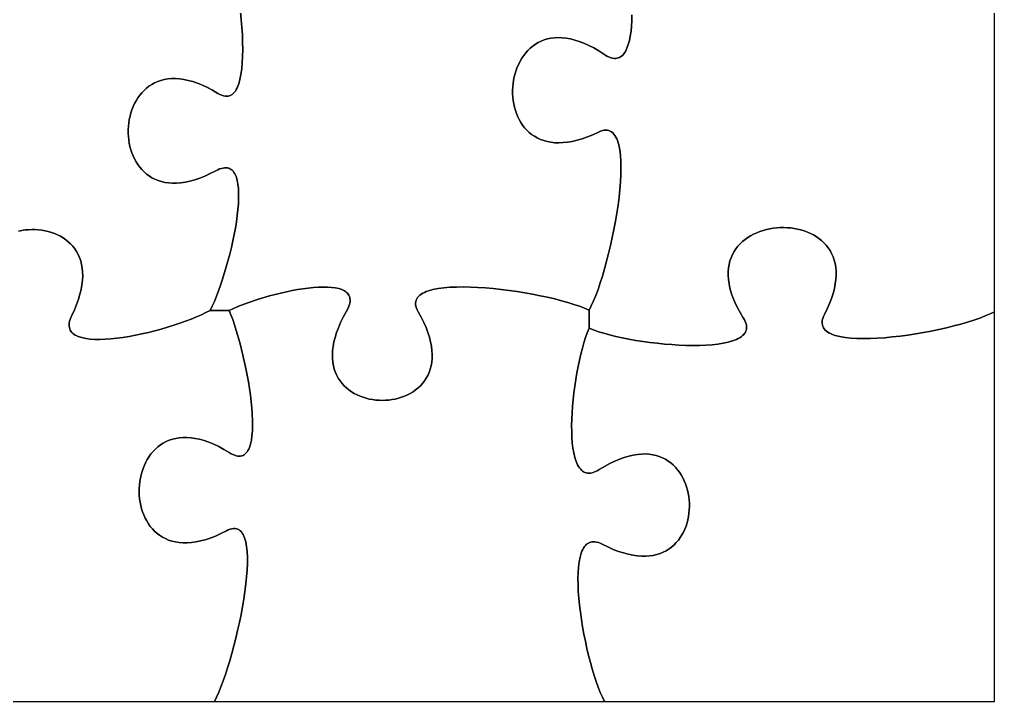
# Model space of a CAD drawing. Header units: millimetres. Extents: x 0 to 5, y 0 to 7.
# Drawn here: x 2.5 to 5, y 0 to 1.75 of the extents above; entities that cross this region are included whole.
import ezdxf

# ---------------------------------------------------------------- set-up
doc = ezdxf.new("R2010")
doc.units = ezdxf.units.MM

msp = doc.modelspace()

# ---------------------------------------------------------------- linework, layer by layer
at = {"flags": 128}
for points in [[(3.960292, 0.957722), (3.971763, 0.95326), (3.984475, 0.948924), (3.998308, 0.944733), (4.013145, 0.940711), (4.028867, 0.936879), (4.045355, 0.933258), (4.062493, 0.929871), (4.08016, 0.92674), (4.09824, 0.923885), (4.116614, 0.921328), (4.135163, 0.919092), (4.15377, 0.917198), (4.172317, 0.915667), (4.190684, 0.914522), (4.208754, 0.913785), (4.226408, 0.913476), (4.243529, 0.913617), (4.259997, 0.914231), (4.275696, 0.915339), (4.290506, 0.916963), (4.304309, 0.919124), (4.316988, 0.921845), (4.328423, 0.925146), (4.338497, 0.92905), (4.342986, 0.931235), (4.347091, 0.933579), (4.350796, 0.936084), (4.354087, 0.938753), (4.356949, 0.941589), (4.359368, 0.944595), (4.361327, 0.947774), (4.362814, 0.951127), (4.363812, 0.954658), (4.364307, 0.95837), (4.364284, 0.962265), (4.363729, 0.966346), (4.362627, 0.970615), (4.360963, 0.975076), (4.358722, 0.979731), (4.355889, 0.984583), (4.347655, 0.998246), (4.340479, 1.011508), (4.334327, 1.024367), (4.329166, 1.036822), (4.324961, 1.048871), (4.32168, 1.060514), (4.319289, 1.071748), (4.317753, 1.082573), (4.317041, 1.092987), (4.317118, 1.102989), (4.317951, 1.112577), (4.319506, 1.12175), (4.321749, 1.130506), (4.324648, 1.138845), (4.328168, 1.146765), (4.332277, 1.154264), (4.33694, 1.161342), (4.342124, 1.167996), (4.347795, 1.174226), (4.35392, 1.18003), (4.360466, 1.185406), (4.367399, 1.190354), (4.374685, 1.194872), (4.382291, 1.198959), (4.390183, 1.202613), (4.398327, 1.205832), (4.406692, 1.208617), (4.415241, 1.210964), (4.423943, 1.212873), (4.432764, 1.214343), (4.44167, 1.215372), (4.450627, 1.215958), (4.459602, 1.216101), (4.468562, 1.215799), (4.477473, 1.215051), (4.486301, 1.213854), (4.495013, 1.212209), (4.503575, 1.210113), (4.511955, 1.207565), (4.520117, 1.204565), (4.52803, 1.201109), (4.535658, 1.197198), (4.54297, 1.192829), (4.54993, 1.188002), (4.556507, 1.182715), (4.562665, 1.176966), (4.568372, 1.170755), (4.573594, 1.164079), (4.578298, 1.156939), (4.582449, 1.149331), (4.586015, 1.141255), (4.588962, 1.132709), (4.591256, 1.123693), (4.592865, 1.114204), (4.593753, 1.104242), (4.593889, 1.093805), (4.593237, 1.082891), (4.591766, 1.071499), (4.58944, 1.059629), (4.586228, 1.047278), (4.582094, 1.034445), (4.577006, 1.021129), (4.570931, 1.007328), (4.563833, 0.993042), (4.561432, 0.987977), (4.559661, 0.983158), (4.558504, 0.978583), (4.557944, 0.974245), (4.557965, 0.970142), (4.558551, 0.96627), (4.559685, 0.962624), (4.561352, 0.959201), (4.563533, 0.955997), (4.566215, 0.953007), (4.569379, 0.950228), (4.57301, 0.947656), (4.577092, 0.945286), (4.581607, 0.943115), (4.58654, 0.941139), (4.591875, 0.939354), (4.603683, 0.936339), (4.616901, 0.93404), (4.631399, 0.932424), (4.647044, 0.93146), (4.663708, 0.931116), (4.681259, 0.93136), (4.699566, 0.93216), (4.7185, 0.933484), (4.737929, 0.935301), (4.757723, 0.937579), (4.777751, 0.940285), (4.797883, 0.943388), (4.817988, 0.946856), (4.837935, 0.950658), (4.857593, 0.954761), (4.876833, 0.959133), (4.895524, 0.963744), (4.913534, 0.96856), (4.930734, 0.973551), (4.946992, 0.978683), (4.962179, 0.983926), (4.976162, 0.989248), (4.988813, 0.994617), (5, 1), (5, 2)], [(2.497412, 1.206992), (2.505828, 1.208661), (2.514339, 1.20989), (2.522911, 1.210679), (2.531514, 1.211024), (2.540112, 1.210925), (2.548675, 1.210378), (2.557168, 1.209382), (2.565559, 1.207933), (2.573816, 1.206031), (2.581906, 1.203673), (2.589795, 1.200857), (2.597452, 1.19758), (2.604842, 1.193841), (2.611935, 1.189637), (2.618696, 1.184967), (2.625093, 1.179827), (2.631094, 1.174216), (2.636665, 1.168132), (2.641774, 1.161572), (2.646387, 1.154535), (2.650473, 1.147018), (2.653998, 1.139018), (2.65693, 1.130535), (2.659236, 1.121565), (2.660883, 1.112107), (2.661838, 1.102158), (2.662069, 1.091716), (2.661542, 1.080779), (2.660226, 1.069346), (2.658087, 1.057412), (2.655092, 1.044978), (2.651209, 1.032039), (2.646405, 1.018595), (2.640647, 1.004643), (2.633903, 0.990181), (2.631572, 0.985053), (2.629751, 0.980182), (2.628426, 0.975563), (2.627584, 0.971191), (2.627215, 0.967062), (2.627304, 0.963173), (2.627839, 0.959519), (2.628809, 0.956095), (2.630199, 0.952898), (2.631999, 0.949924), (2.634194, 0.947167), (2.636774, 0.944625), (2.639724, 0.942293), (2.643033, 0.940167), (2.646689, 0.938242), (2.650678, 0.936514), (2.659607, 0.933634), (2.66972, 0.931493), (2.680917, 0.930058), (2.693098, 0.929296), (2.706163, 0.929171), (2.720011, 0.929653), (2.734542, 0.930706), (2.749656, 0.932297), (2.765253, 0.934393), (2.781233, 0.93696), (2.797495, 0.939966), (2.81394, 0.943376), (2.830466, 0.947156), (2.846974, 0.951275), (2.863364, 0.955697), (2.879536, 0.96039), (2.895388, 0.965319), (2.910822, 0.970453), (2.925736, 0.975756), (2.940031, 0.981196), (2.953607, 0.986739), (2.966362, 0.992352), (2.978198, 0.998001), (2.989014, 1.003653), (2.994293, 1.014682), (2.999609, 1.026747), (3.004928, 1.039745), (3.010214, 1.053572), (3.015433, 1.068128), (3.020549, 1.083309), (3.030336, 1.115137), (3.039294, 1.148238), (3.043375, 1.165009), (3.047145, 1.18179), (3.050568, 1.198481), (3.05361, 1.214976), (3.056236, 1.231176), (3.05841, 1.246976), (3.060098, 1.262274), (3.061265, 1.276969), (3.061875, 1.290957), (3.061896, 1.304136), (3.06129, 1.316404), (3.060024, 1.327658), (3.058062, 1.337796), (3.055369, 1.346715), (3.053738, 1.350686), (3.051912, 1.354313), (3.049885, 1.357585), (3.047654, 1.360488), (3.045214, 1.363009), (3.042561, 1.365136), (3.03969, 1.366856), (3.036598, 1.368156), (3.033279, 1.369024), (3.02973, 1.369445), (3.025945, 1.369409), (3.021922, 1.368901), (3.017655, 1.36791), (3.013139, 1.366421), (3.008372, 1.364423), (3.003347, 1.361903), (2.98915, 1.35462), (2.975426, 1.348351), (2.962174, 1.343062), (2.949392, 1.338722), (2.93708, 1.335295), (2.925238, 1.33275), (2.913863, 1.331053), (2.902955, 1.330172), (2.892514, 1.330072), (2.882538, 1.330721), (2.873026, 1.332086), (2.863978, 1.334134), (2.855392, 1.336832), (2.847267, 1.340146), (2.839603, 1.344043), (2.832399, 1.348491), (2.825654, 1.353456), (2.819366, 1.358905), (2.813535, 1.364804), (2.80816, 1.371122), (2.803241, 1.377825), (2.798775, 1.384879), (2.794762, 1.392252), (2.791202, 1.39991), (2.788093, 1.407821), (2.785434, 1.415951), (2.783225, 1.424267), (2.781464, 1.432736), (2.780151, 1.441325), (2.779284, 1.450001), (2.778863, 1.458731), (2.778887, 1.467481), (2.779355, 1.476219), (2.780265, 1.484911), (2.781618, 1.493524), (2.783412, 1.502026), (2.785645, 1.510383), (2.788318, 1.518562), (2.791429, 1.526529), (2.794978, 1.534253), (2.798963, 1.541699), (2.803383, 1.548834), (2.808238, 1.555627), (2.813526, 1.562042), (2.819248, 1.568048), (2.8254, 1.573611), (2.831984, 1.578698), (2.838998, 1.583276), (2.84644, 1.587312), (2.854311, 1.590772), (2.862608, 1.593624), (2.871332, 1.595835), (2.880481, 1.597371), (2.890054, 1.598199), (2.90005, 1.598287), (2.910469, 1.597601), (2.92131, 1.596107), (2.932571, 1.593774), (2.944252, 1.590568), (2.956351, 1.586455), (2.968868, 1.581402), (2.981802, 1.575377), (2.995152, 1.568347), (3.008917, 1.560278), (3.013794, 1.557535), (3.018447, 1.555437), (3.022879, 1.553967), (3.027095, 1.553109), (3.031097, 1.552847), (3.03489, 1.553163), (3.038476, 1.554042), (3.041859, 1.555466), (3.045043, 1.557419), (3.048032, 1.559885), (3.050828, 1.562847), (3.053436, 1.566289), (3.055858, 1.570193), (3.058099, 1.574544), (3.060162, 1.579325), (3.062051, 1.584518), (3.065319, 1.59608), (3.067931, 1.609096), (3.069916, 1.623435), (3.071303, 1.638963), (3.072119, 1.655549), (3.072393, 1.67306), (3.072153, 1.691364), (3.071427, 1.710328), (3.070244, 1.72982), (3.068632, 1.749708), (3.06662, 1.76986)], [(3.06662, 1.76986), (3.068632, 1.749708), (3.070244, 1.72982), (3.071427, 1.710328), (3.072153, 1.691364), (3.072393, 1.67306), (3.072119, 1.655549), (3.071303, 1.638963), (3.069916, 1.623435), (3.067931, 1.609096), (3.065319, 1.59608), (3.062051, 1.584518), (3.060162, 1.579325), (3.058099, 1.574544), (3.055858, 1.570193), (3.053436, 1.566289), (3.050828, 1.562847), (3.048032, 1.559885), (3.045043, 1.557419), (3.041859, 1.555466), (3.038476, 1.554042), (3.03489, 1.553163), (3.031097, 1.552847), (3.027095, 1.553109), (3.022879, 1.553967), (3.018447, 1.555437), (3.013794, 1.557535), (3.008917, 1.560278), (2.995152, 1.568347), (2.981802, 1.575377), (2.968868, 1.581402), (2.956351, 1.586455), (2.944252, 1.590568), (2.932571, 1.593774), (2.92131, 1.596107), (2.910469, 1.597601), (2.90005, 1.598287), (2.890054, 1.598199), (2.880481, 1.597371), (2.871332, 1.595835), (2.862608, 1.593624), (2.854311, 1.590772), (2.84644, 1.587312), (2.838998, 1.583276), (2.831984, 1.578698), (2.8254, 1.573611), (2.819248, 1.568048), (2.813526, 1.562042), (2.808238, 1.555627), (2.803383, 1.548834), (2.798963, 1.541699), (2.794978, 1.534253), (2.791429, 1.526529), (2.788318, 1.518562), (2.785645, 1.510383), (2.783412, 1.502026), (2.781618, 1.493524), (2.780265, 1.484911), (2.779355, 1.476219), (2.778887, 1.467481), (2.778863, 1.458731), (2.779284, 1.450001), (2.780151, 1.441325), (2.781464, 1.432736), (2.783225, 1.424267), (2.785434, 1.415951), (2.788093, 1.407821), (2.791202, 1.39991), (2.794762, 1.392252), (2.798775, 1.384879), (2.803241, 1.377825), (2.80816, 1.371122), (2.813535, 1.364804), (2.819366, 1.358905), (2.825654, 1.353456), (2.832399, 1.348491), (2.839603, 1.344043), (2.847267, 1.340146), (2.855392, 1.336832), (2.863978, 1.334134), (2.873026, 1.332086), (2.882538, 1.330721), (2.892514, 1.330072), (2.902955, 1.330172), (2.913863, 1.331053), (2.925238, 1.33275), (2.93708, 1.335295), (2.949392, 1.338722), (2.962174, 1.343062), (2.975426, 1.348351), (2.98915, 1.35462), (3.003347, 1.361903), (3.008372, 1.364423), (3.013139, 1.366421), (3.017655, 1.36791), (3.021922, 1.368901), (3.025945, 1.369409), (3.02973, 1.369445), (3.033279, 1.369024), (3.036598, 1.368156), (3.03969, 1.366856), (3.042561, 1.365136), (3.045214, 1.363009), (3.047654, 1.360488), (3.049885, 1.357585), (3.051912, 1.354313), (3.053738, 1.350686), (3.055369, 1.346715), (3.058062, 1.337796), (3.060024, 1.327658), (3.06129, 1.316404), (3.061896, 1.304136), (3.061875, 1.290957), (3.061265, 1.276969), (3.060098, 1.262274), (3.05841, 1.246976), (3.056236, 1.231176), (3.05361, 1.214976), (3.050568, 1.198481), (3.047145, 1.18179), (3.043375, 1.165009), (3.039294, 1.148238), (3.030336, 1.115137), (3.020549, 1.083309), (3.015433, 1.068128), (3.010214, 1.053572), (3.004928, 1.039745), (2.999609, 1.026747), (2.994293, 1.014682), (2.989014, 1.003653), (3.037528, 1.003653)], [(3.037528, 1.003653), (3.04853, 1.008605), (3.060248, 1.01352), (3.085504, 1.023124), (3.112638, 1.032233), (3.140994, 1.040613), (3.169917, 1.048033), (3.184386, 1.05131), (3.19875, 1.05426), (3.212928, 1.056854), (3.226837, 1.059063), (3.240395, 1.060857), (3.253521, 1.062208), (3.266132, 1.063087), (3.278146, 1.063465), (3.289482, 1.063312), (3.300057, 1.062599), (3.30979, 1.061298), (3.318597, 1.05938), (3.326398, 1.056815), (3.33311, 1.053575), (3.336032, 1.051692), (3.338651, 1.04963), (3.340957, 1.047384), (3.342939, 1.044951), (3.344588, 1.042327), (3.345892, 1.03951), (3.346843, 1.036494), (3.347429, 1.033277), (3.34764, 1.029854), (3.347466, 1.026223), (3.346897, 1.022379), (3.345922, 1.01832), (3.344532, 1.01404), (3.342716, 1.009537), (3.337764, 0.999847), (3.330086, 0.985855), (3.323415, 0.972307), (3.317717, 0.959204), (3.312962, 0.946546), (3.309115, 0.934333), (3.306145, 0.922564), (3.304019, 0.91124), (3.302705, 0.900361), (3.30217, 0.889926), (3.302382, 0.879936), (3.303308, 0.87039), (3.304916, 0.861289), (3.307173, 0.852633), (3.310047, 0.844421), (3.313505, 0.836653), (3.317515, 0.82933), (3.322044, 0.822451), (3.32706, 0.816017), (3.332531, 0.810027), (3.338423, 0.804481), (3.344705, 0.79938), (3.351344, 0.794723), (3.358307, 0.79051), (3.365563, 0.786742), (3.373078, 0.783417), (3.380819, 0.780537), (3.388756, 0.778101), (3.396854, 0.77611), (3.405082, 0.774562), (3.413407, 0.773458), (3.421797, 0.772799), (3.430219, 0.772583), (3.43864, 0.772812), (3.447029, 0.773484), (3.455352, 0.774601), (3.463578, 0.776161), (3.471673, 0.778165), (3.479606, 0.780614), (3.487343, 0.783506), (3.494853, 0.786842), (3.502102, 0.790621), (3.509059, 0.794845), (3.51569, 0.799512), (3.521964, 0.804623), (3.527848, 0.810178), (3.533309, 0.816176), (3.538316, 0.822618), (3.542834, 0.829503), (3.546833, 0.836833), (3.550279, 0.844605), (3.55314, 0.852822), (3.555383, 0.861482), (3.556977, 0.870585), (3.557888, 0.880132), (3.558084, 0.890122), (3.557533, 0.900556), (3.556202, 0.911433), (3.554059, 0.922754), (3.55107, 0.934517), (3.547205, 0.946725), (3.542429, 0.959375), (3.536712, 0.972469), (3.530019, 0.986006), (3.522319, 0.999986), (3.519713, 1.004942), (3.517748, 1.009669), (3.516409, 1.014169), (3.51568, 1.018447), (3.515543, 1.022506), (3.515982, 1.026349), (3.51698, 1.029981), (3.518522, 1.033405), (3.52059, 1.036624), (3.523168, 1.039642), (3.526239, 1.042463), (3.529786, 1.045091), (3.533794, 1.047528), (3.538246, 1.049779), (3.543124, 1.051847), (3.548413, 1.053736), (3.560155, 1.056991), (3.573341, 1.059571), (3.587837, 1.061508), (3.603511, 1.062828), (3.620231, 1.063561), (3.637863, 1.063736), (3.656276, 1.063382), (3.675337, 1.062528), (3.694913, 1.061202), (3.714872, 1.059433), (3.735081, 1.057251), (3.755408, 1.054683), (3.775721, 1.05176), (3.795886, 1.048509), (3.815772, 1.044961), (3.835245, 1.041142), (3.854174, 1.037084), (3.872425, 1.032813), (3.889867, 1.02836), (3.906367, 1.023752), (3.921791, 1.01902), (3.936009, 1.014191), (3.948886, 1.009296), (3.960292, 1.004361), (3.96602, 1.015441), (3.971801, 1.028098), (3.977597, 1.042196), (3.98337, 1.057597), (3.989084, 1.074165), (3.994701, 1.091762), (4.000184, 1.11025), (4.005495, 1.129493), (4.010597, 1.149353), (4.015454, 1.169693), (4.020027, 1.190377), (4.024279, 1.211266), (4.028173, 1.232223), (4.031672, 1.253112), (4.034738, 1.273794), (4.037335, 1.294134), (4.039425, 1.313993), (4.04097, 1.333234), (4.041933, 1.35172), (4.042277, 1.369315), (4.041966, 1.38588), (4.04096, 1.401278), (4.039224, 1.415373), (4.036719, 1.428027), (4.035167, 1.433771), (4.03341, 1.439103), (4.031441, 1.444006), (4.029257, 1.448463), (4.026853, 1.452457), (4.024224, 1.455971), (4.021366, 1.458987), (4.018274, 1.461488), (4.014944, 1.463458), (4.01137, 1.464879), (4.007548, 1.465734), (4.003473, 1.466006), (3.999141, 1.465677), (3.994548, 1.46473), (3.989687, 1.463149), (3.984556, 1.460917), (3.970062, 1.454246), (3.956084, 1.44857), (3.94262, 1.443856), (3.929666, 1.440072), (3.917221, 1.437183), (3.905282, 1.435157), (3.893847, 1.433961), (3.882913, 1.433561), (3.872478, 1.433925), (3.862541, 1.435019), (3.853097, 1.436811), (3.844146, 1.439266), (3.835685, 1.442353), (3.827711, 1.446037), (3.820222, 1.450286), (3.813216, 1.455067), (3.80669, 1.460346), (3.800643, 1.466091), (3.795071, 1.472268), (3.789972, 1.478844), (3.785345, 1.485786), (3.781186, 1.493061), (3.777493, 1.500636), (3.774265, 1.508477), (3.771498, 1.516552), (3.76919, 1.524828), (3.76734, 1.533271), (3.765944, 1.541848), (3.765, 1.550526), (3.764506, 1.559273), (3.76446, 1.568054), (3.764859, 1.576837), (3.765701, 1.585588), (3.766984, 1.594276), (3.768705, 1.602865), (3.770861, 1.611324), (3.773451, 1.619619), (3.776473, 1.627717), (3.779923, 1.635585), (3.7838, 1.64319), (3.7881, 1.650498), (3.792823, 1.657478), (3.797965, 1.664094), (3.803524, 1.670315), (3.809498, 1.676108), (3.815885, 1.681438), (3.822681, 1.686273), (3.829886, 1.690581), (3.837495, 1.694327), (3.845508, 1.697479), (3.853921, 1.700003), (3.862733, 1.701867), (3.871941, 1.703037), (3.881543, 1.70348), (3.891535, 1.703163), (3.901917, 1.702054), (3.912686, 1.700118), (3.923839, 1.697323), (3.935373, 1.693635), (3.947288, 1.689022), (3.959579, 1.683451), (3.972246, 1.676887), (3.985285, 1.669299), (3.998694, 1.660653), (4.003454, 1.657638), (4.008026, 1.655146), (4.012412, 1.653165), (4.016616, 1.651682), (4.020639, 1.650685), (4.024484, 1.650161), (4.028153, 1.650097), (4.03165, 1.650483), (4.034977, 1.651303), (4.038136, 1.652548), (4.041131, 1.654203), (4.043962, 1.656257), (4.046634, 1.658697), (4.049149, 1.66151), (4.051509, 1.664684), (4.053716, 1.668207), (4.057685, 1.67625), (4.061076, 1.685537), (4.06391, 1.695969), (4.066206, 1.707447), (4.067986, 1.71987), (4.06927, 1.73314), (4.070079, 1.747156), (4.070432, 1.761819)], [(4.070432, 1.761819), (4.070079, 1.747156), (4.06927, 1.73314), (4.067986, 1.71987), (4.066206, 1.707447), (4.06391, 1.695969), (4.061076, 1.685537), (4.057685, 1.67625), (4.053716, 1.668207), (4.051509, 1.664684), (4.049149, 1.66151), (4.046634, 1.658697), (4.043962, 1.656257), (4.041131, 1.654203), (4.038136, 1.652548), (4.034977, 1.651303), (4.03165, 1.650483), (4.028153, 1.650097), (4.024484, 1.650161), (4.020639, 1.650685), (4.016616, 1.651682), (4.012412, 1.653165), (4.008026, 1.655146), (4.003454, 1.657638), (3.998694, 1.660653), (3.985285, 1.669299), (3.972246, 1.676887), (3.959579, 1.683451), (3.947288, 1.689022), (3.935373, 1.693635), (3.923839, 1.697323), (3.912686, 1.700118), (3.901917, 1.702054), (3.891535, 1.703163), (3.881543, 1.70348), (3.871941, 1.703037), (3.862733, 1.701867), (3.853921, 1.700003), (3.845508, 1.697479), (3.837495, 1.694327), (3.829886, 1.690581), (3.822681, 1.686273), (3.815885, 1.681438), (3.809498, 1.676108), (3.803524, 1.670315), (3.797965, 1.664094), (3.792823, 1.657478), (3.7881, 1.650498), (3.7838, 1.64319), (3.779923, 1.635585), (3.776473, 1.627717), (3.773451, 1.619619), (3.770861, 1.611324), (3.768705, 1.602865), (3.766984, 1.594276), (3.765701, 1.585588), (3.764859, 1.576837), (3.76446, 1.568054), (3.764506, 1.559273), (3.765, 1.550526), (3.765944, 1.541848), (3.76734, 1.533271), (3.76919, 1.524828), (3.771498, 1.516552), (3.774265, 1.508477), (3.777493, 1.500636), (3.781186, 1.493061), (3.785345, 1.485786), (3.789972, 1.478844), (3.795071, 1.472268), (3.800643, 1.466091), (3.80669, 1.460346), (3.813216, 1.455067), (3.820222, 1.450286), (3.827711, 1.446037), (3.835685, 1.442353), (3.844146, 1.439266), (3.853097, 1.436811), (3.862541, 1.435019), (3.872478, 1.433925), (3.882913, 1.433561), (3.893847, 1.433961), (3.905282, 1.435157), (3.917221, 1.437183), (3.929666, 1.440072), (3.94262, 1.443856), (3.956084, 1.44857), (3.970062, 1.454246), (3.984556, 1.460917), (3.989687, 1.463149), (3.994548, 1.46473), (3.999141, 1.465677), (4.003473, 1.466006), (4.007548, 1.465734), (4.01137, 1.464879), (4.014944, 1.463458), (4.018274, 1.461488), (4.021366, 1.458987), (4.024224, 1.455971), (4.026853, 1.452457), (4.029257, 1.448463), (4.031441, 1.444006), (4.03341, 1.439103), (4.035167, 1.433771), (4.036719, 1.428027), (4.039224, 1.415373), (4.04096, 1.401278), (4.041966, 1.38588), (4.042277, 1.369315), (4.041933, 1.35172), (4.04097, 1.333234), (4.039425, 1.313993), (4.037335, 1.294134), (4.034738, 1.273794), (4.031672, 1.253112), (4.028173, 1.232223), (4.024279, 1.211266), (4.020027, 1.190377), (4.015454, 1.169693), (4.010597, 1.149353), (4.005495, 1.129493), (4.000184, 1.11025), (3.994701, 1.091762), (3.989084, 1.074165), (3.98337, 1.057597), (3.977597, 1.042196), (3.971801, 1.028098), (3.96602, 1.015441), (3.960292, 1.004361), (3.960292, 0.957722)], [(2, 0), (3, 0), (3.005418, 0.011209), (3.010953, 0.02389), (3.016565, 0.037913), (3.022212, 0.053147), (3.027855, 0.069459), (3.033453, 0.086719), (3.038964, 0.104795), (3.04435, 0.123556), (3.049569, 0.142871), (3.054581, 0.162608), (3.059344, 0.182636), (3.06382, 0.202824), (3.067967, 0.22304), (3.071744, 0.243153), (3.075112, 0.263032), (3.07803, 0.282545), (3.080456, 0.301561), (3.082351, 0.319949), (3.083675, 0.337577), (3.084385, 0.354314), (3.084443, 0.370029), (3.083808, 0.38459), (3.082439, 0.397867), (3.080295, 0.409727), (3.07892, 0.415084), (3.077336, 0.420039), (3.075539, 0.424574), (3.073522, 0.428672), (3.071281, 0.432318), (3.068812, 0.435496), (3.066108, 0.438187), (3.063165, 0.440377), (3.059978, 0.442049), (3.056541, 0.443186), (3.05285, 0.443772), (3.0489, 0.44379), (3.044685, 0.443225), (3.040201, 0.442059), (3.035442, 0.440277), (3.030403, 0.437861), (3.01614, 0.430712), (3.002359, 0.424575), (2.989059, 0.419419), (2.976239, 0.415208), (2.963897, 0.411911), (2.952032, 0.409493), (2.940644, 0.407922), (2.92973, 0.407165), (2.919289, 0.407188), (2.909321, 0.407958), (2.899824, 0.409442), (2.890797, 0.411607), (2.882238, 0.41442), (2.874146, 0.417846), (2.866521, 0.421854), (2.85936, 0.42641), (2.852663, 0.43148), (2.846428, 0.437032), (2.840654, 0.443032), (2.83534, 0.449447), (2.830485, 0.456244), (2.826087, 0.463389), (2.822145, 0.47085), (2.818658, 0.478594), (2.815624, 0.486586), (2.813043, 0.494794), (2.810914, 0.503185), (2.809234, 0.511726), (2.808002, 0.520382), (2.807218, 0.529122), (2.806881, 0.537911), (2.806988, 0.546717), (2.807539, 0.555506), (2.808532, 0.564246), (2.809967, 0.572903), (2.811841, 0.581443), (2.814154, 0.589834), (2.816905, 0.598042), (2.820092, 0.606035), (2.823714, 0.613778), (2.82777, 0.62124), (2.832258, 0.628386), (2.837178, 0.635183), (2.842528, 0.641598), (2.848306, 0.647598), (2.854512, 0.653151), (2.861144, 0.658221), (2.868202, 0.662777), (2.875683, 0.666785), (2.883587, 0.670212), (2.891912, 0.673025), (2.900657, 0.67519), (2.909821, 0.676675), (2.919403, 0.677445), (2.929401, 0.677469), (2.939814, 0.676712), (2.950641, 0.675142), (2.961881, 0.672725), (2.973533, 0.669428), (2.985594, 0.665218), (2.998064, 0.660062), (3.010942, 0.653926), (3.024227, 0.646778), (3.037917, 0.638583), (3.042759, 0.635744), (3.047365, 0.633453), (3.051739, 0.631696), (3.055887, 0.630459), (3.05981, 0.62973), (3.063513, 0.629495), (3.067001, 0.62974), (3.070277, 0.630453), (3.073345, 0.63162), (3.076209, 0.633227), (3.078874, 0.635261), (3.081342, 0.63771), (3.083618, 0.640558), (3.085705, 0.643794), (3.087609, 0.647404), (3.089332, 0.651373), (3.092254, 0.660341), (3.094503, 0.670589), (3.096109, 0.682011), (3.097105, 0.6945), (3.097522, 0.707949), (3.097393, 0.722252), (3.096747, 0.7373), (3.095618, 0.752988), (3.094036, 0.769208), (3.092034, 0.785853), (3.089643, 0.802817), (3.086894, 0.819992), (3.08045, 0.854548), (3.072956, 0.888667), (3.064663, 0.921493), (3.055826, 0.952169), (3.051282, 0.966434), (3.046697, 0.979841), (3.042101, 0.992283), (3.037528, 1.003653), (2.989014, 1.003653), (2.978198, 0.998001), (2.966362, 0.992352), (2.953607, 0.986739), (2.940031, 0.981196), (2.925736, 0.975756), (2.910822, 0.970453), (2.895388, 0.965319), (2.879536, 0.96039), (2.863364, 0.955697), (2.846974, 0.951275), (2.830466, 0.947156), (2.81394, 0.943376), (2.797495, 0.939966), (2.781233, 0.93696), (2.765253, 0.934393), (2.749656, 0.932297), (2.734542, 0.930706), (2.720011, 0.929653), (2.706163, 0.929171), (2.693098, 0.929296), (2.680917, 0.930058), (2.66972, 0.931493), (2.659607, 0.933634), (2.650678, 0.936514), (2.646689, 0.938242), (2.643033, 0.940167), (2.639724, 0.942293), (2.636774, 0.944625), (2.634194, 0.947167), (2.631999, 0.949924), (2.630199, 0.952898), (2.628809, 0.956095), (2.627839, 0.959519), (2.627304, 0.963173), (2.627215, 0.967062), (2.627584, 0.971191), (2.628426, 0.975563), (2.629751, 0.980182), (2.631572, 0.985053), (2.633903, 0.990181), (2.640647, 1.004643), (2.646405, 1.018595), (2.651209, 1.032039), (2.655092, 1.044978), (2.658087, 1.057412), (2.660226, 1.069346), (2.661542, 1.080779), (2.662069, 1.091716), (2.661838, 1.102158), (2.660883, 1.112107), (2.659236, 1.121565), (2.65693, 1.130535), (2.653998, 1.139018), (2.650473, 1.147018), (2.646387, 1.154535), (2.641774, 1.161572), (2.636665, 1.168132), (2.631094, 1.174216), (2.625093, 1.179827), (2.618696, 1.184967), (2.611935, 1.189637), (2.604842, 1.193841), (2.597452, 1.19758), (2.589795, 1.200857), (2.581906, 1.203673), (2.573816, 1.206031), (2.565559, 1.207933), (2.557168, 1.209382), (2.548675, 1.210378), (2.540112, 1.210925), (2.531514, 1.211024), (2.522911, 1.210679), (2.514339, 1.20989), (2.505828, 1.208661), (2.497412, 1.206992)], [(4, 0), (5, 0), (5, 1), (4.988813, 0.994617), (4.976162, 0.989248), (4.962179, 0.983926), (4.946992, 0.978683), (4.930734, 0.973551), (4.913534, 0.96856), (4.895524, 0.963744), (4.876833, 0.959133), (4.857593, 0.954761), (4.837935, 0.950658), (4.817988, 0.946856), (4.797883, 0.943388), (4.777751, 0.940285), (4.757723, 0.937579), (4.737929, 0.935301), (4.7185, 0.933484), (4.699566, 0.93216), (4.681259, 0.93136), (4.663708, 0.931116), (4.647044, 0.93146), (4.631399, 0.932424), (4.616901, 0.93404), (4.603683, 0.936339), (4.591875, 0.939354), (4.58654, 0.941139), (4.581607, 0.943115), (4.577092, 0.945286), (4.57301, 0.947656), (4.569379, 0.950228), (4.566215, 0.953007), (4.563533, 0.955997), (4.561352, 0.959201), (4.559685, 0.962624), (4.558551, 0.96627), (4.557965, 0.970142), (4.557944, 0.974245), (4.558504, 0.978583), (4.559661, 0.983158), (4.561432, 0.987977), (4.563833, 0.993042), (4.570931, 1.007328), (4.577006, 1.021129), (4.582094, 1.034445), (4.586228, 1.047278), (4.58944, 1.059629), (4.591766, 1.071499), (4.593237, 1.082891), (4.593889, 1.093805), (4.593753, 1.104242), (4.592865, 1.114204), (4.591256, 1.123693), (4.588962, 1.132709), (4.586015, 1.141255), (4.582449, 1.149331), (4.578298, 1.156939), (4.573594, 1.164079), (4.568372, 1.170755), (4.562665, 1.176966), (4.556507, 1.182715), (4.54993, 1.188002), (4.54297, 1.192829), (4.535658, 1.197198), (4.52803, 1.201109), (4.520117, 1.204565), (4.511955, 1.207565), (4.503575, 1.210113), (4.495013, 1.212209), (4.486301, 1.213854), (4.477473, 1.215051), (4.468562, 1.215799), (4.459602, 1.216101), (4.450627, 1.215958), (4.44167, 1.215372), (4.432764, 1.214343), (4.423943, 1.212873), (4.415241, 1.210964), (4.406692, 1.208617), (4.398327, 1.205832), (4.390183, 1.202613), (4.382291, 1.198959), (4.374685, 1.194872), (4.367399, 1.190354), (4.360466, 1.185406), (4.35392, 1.18003), (4.347795, 1.174226), (4.342124, 1.167996), (4.33694, 1.161342), (4.332277, 1.154264), (4.328168, 1.146765), (4.324648, 1.138845), (4.321749, 1.130506), (4.319506, 1.12175), (4.317951, 1.112577), (4.317118, 1.102989), (4.317041, 1.092987), (4.317753, 1.082573), (4.319289, 1.071748), (4.32168, 1.060514), (4.324961, 1.048871), (4.329166, 1.036822), (4.334327, 1.024367), (4.340479, 1.011508), (4.347655, 0.998246), (4.355889, 0.984583), (4.358722, 0.979731), (4.360963, 0.975076), (4.362627, 0.970615), (4.363729, 0.966346), (4.364284, 0.962265), (4.364307, 0.95837), (4.363812, 0.954658), (4.362814, 0.951127), (4.361327, 0.947774), (4.359368, 0.944595), (4.356949, 0.941589), (4.354087, 0.938753), (4.350796, 0.936084), (4.347091, 0.933579), (4.342986, 0.931235), (4.338497, 0.92905), (4.328423, 0.925146), (4.316988, 0.921845), (4.304309, 0.919124), (4.290506, 0.916963), (4.275696, 0.915339), (4.259997, 0.914231), (4.243529, 0.913617), (4.226408, 0.913476), (4.208754, 0.913785), (4.190684, 0.914522), (4.172317, 0.915667), (4.15377, 0.917198), (4.135163, 0.919092), (4.116614, 0.921328), (4.09824, 0.923885), (4.08016, 0.92674), (4.062493, 0.929871), (4.045355, 0.933258), (4.028867, 0.936879), (4.013145, 0.940711), (3.998308, 0.944733), (3.984475, 0.948924), (3.971763, 0.95326), (3.960292, 0.957722), (3.955835, 0.946341), (3.951499, 0.933902), (3.947305, 0.92051), (3.943276, 0.906273), (3.939432, 0.891295), (3.935797, 0.875684), (3.932392, 0.859545), (3.929239, 0.842985), (3.926361, 0.826109), (3.923778, 0.809025), (3.921514, 0.791837), (3.91959, 0.774653), (3.918028, 0.757579), (3.916851, 0.74072), (3.916079, 0.724182), (3.915736, 0.708073), (3.915843, 0.692498), (3.916422, 0.677563), (3.917496, 0.663374), (3.919085, 0.650038), (3.921213, 0.637661), (3.923901, 0.626348), (3.927171, 0.616207), (3.931046, 0.607343), (3.933216, 0.603423), (3.935546, 0.599863), (3.938038, 0.596674), (3.940695, 0.593872), (3.943519, 0.591468), (3.946514, 0.589477), (3.949681, 0.587911), (3.953025, 0.586783), (3.956547, 0.586108), (3.96025, 0.585898), (3.964137, 0.586167), (3.968211, 0.586927), (3.972475, 0.588193), (3.976931, 0.589977), (3.981582, 0.592292), (3.986431, 0.595153), (4.000087, 0.60341), (4.013342, 0.610632), (4.026194, 0.616853), (4.038642, 0.622104), (4.050684, 0.626419), (4.062319, 0.629831), (4.073546, 0.632372), (4.084363, 0.634075), (4.09477, 0.634973), (4.104764, 0.635099), (4.114344, 0.634485), (4.123509, 0.633164), (4.132257, 0.631169), (4.140588, 0.628533), (4.148499, 0.625289), (4.15599, 0.621469), (4.163059, 0.617106), (4.169705, 0.612232), (4.175926, 0.606882), (4.181721, 0.601087), (4.187089, 0.59488), (4.192029, 0.588294), (4.196538, 0.581362), (4.200615, 0.574117), (4.20426, 0.566591), (4.207471, 0.558817), (4.210246, 0.550828), (4.212585, 0.542657), (4.214485, 0.534336), (4.215946, 0.525898), (4.216966, 0.517377), (4.217543, 0.508804), (4.217677, 0.500213), (4.217366, 0.491636), (4.216609, 0.483106), (4.215404, 0.474657), (4.213749, 0.46632), (4.211645, 0.458128), (4.209088, 0.450115), (4.206079, 0.442313), (4.202615, 0.434755), (4.198695, 0.427473), (4.194318, 0.420501), (4.189482, 0.413871), (4.184186, 0.407616), (4.178429, 0.401768), (4.17221, 0.396362), (4.165526, 0.391428), (4.158377, 0.387001), (4.150762, 0.383112), (4.142678, 0.379795), (4.134125, 0.377083), (4.125101, 0.375008), (4.115604, 0.373602), (4.105635, 0.3729), (4.09519, 0.372933), (4.084269, 0.373734), (4.072871, 0.375337), (4.060994, 0.377773), (4.048636, 0.381076), (4.035797, 0.385279), (4.022474, 0.390414), (4.008667, 0.396514), (3.994375, 0.403611), (3.989307, 0.406032), (3.984484, 0.407869), (3.979901, 0.409137), (3.975556, 0.409851), (3.971443, 0.410027), (3.967559, 0.409677), (3.9639, 0.408819), (3.960462, 0.407466), (3.957241, 0.405633), (3.954234, 0.403335), (3.951436, 0.400586), (3.948843, 0.397403), (3.946452, 0.393799), (3.944259, 0.38979), (3.942259, 0.385389), (3.940449, 0.380613), (3.937383, 0.369992), (3.935029, 0.358046), (3.933355, 0.344892), (3.932332, 0.33065), (3.931926, 0.315438), (3.932107, 0.299375), (3.932843, 0.282579), (3.934104, 0.26517), (3.935858, 0.247266), (3.938073, 0.228985), (3.940718, 0.210447), (3.943762, 0.19177), (3.947174, 0.173072), (3.950922, 0.154473), (3.954974, 0.136091), (3.959301, 0.118045), (3.963869, 0.100453), (3.968649, 0.083434), (3.973608, 0.067106), (3.978715, 0.05159), (3.983939, 0.037002), (3.989249, 0.023462), (3.994613, 0.011088), (4, 0)], [(3, 0), (4, 0), (3.994613, 0.011088), (3.989249, 0.023462), (3.983939, 0.037002), (3.978715, 0.05159), (3.973608, 0.067106), (3.968649, 0.083434), (3.963869, 0.100453), (3.959301, 0.118045), (3.954974, 0.136091), (3.950922, 0.154473), (3.947174, 0.173072), (3.943762, 0.19177), (3.940718, 0.210447), (3.938073, 0.228985), (3.935858, 0.247266), (3.934104, 0.26517), (3.932843, 0.282579), (3.932107, 0.299375), (3.931926, 0.315438), (3.932332, 0.33065), (3.933355, 0.344892), (3.935029, 0.358046), (3.937383, 0.369992), (3.940449, 0.380613), (3.942259, 0.385389), (3.944259, 0.38979), (3.946452, 0.393799), (3.948843, 0.397403), (3.951436, 0.400586), (3.954234, 0.403335), (3.957241, 0.405633), (3.960462, 0.407466), (3.9639, 0.408819), (3.967559, 0.409677), (3.971443, 0.410027), (3.975556, 0.409851), (3.979901, 0.409137), (3.984484, 0.407869), (3.989307, 0.406032), (3.994375, 0.403611), (4.008667, 0.396514), (4.022474, 0.390414), (4.035797, 0.385279), (4.048636, 0.381076), (4.060994, 0.377773), (4.072871, 0.375337), (4.084269, 0.373734), (4.09519, 0.372933), (4.105635, 0.3729), (4.115604, 0.373602), (4.125101, 0.375008), (4.134125, 0.377083), (4.142678, 0.379795), (4.150762, 0.383112), (4.158377, 0.387001), (4.165526, 0.391428), (4.17221, 0.396362), (4.178429, 0.401768), (4.184186, 0.407616), (4.189482, 0.413871), (4.194318, 0.420501), (4.198695, 0.427473), (4.202615, 0.434755), (4.206079, 0.442313), (4.209088, 0.450115), (4.211645, 0.458128), (4.213749, 0.46632), (4.215404, 0.474657), (4.216609, 0.483106), (4.217366, 0.491636), (4.217677, 0.500213), (4.217543, 0.508804), (4.216966, 0.517377), (4.215946, 0.525898), (4.214485, 0.534336), (4.212585, 0.542657), (4.210246, 0.550828), (4.207471, 0.558817), (4.20426, 0.566591), (4.200615, 0.574117), (4.196538, 0.581362), (4.192029, 0.588294), (4.187089, 0.59488), (4.181721, 0.601087), (4.175926, 0.606882), (4.169705, 0.612232), (4.163059, 0.617106), (4.15599, 0.621469), (4.148499, 0.625289), (4.140588, 0.628533), (4.132257, 0.631169), (4.123509, 0.633164), (4.114344, 0.634485), (4.104764, 0.635099), (4.09477, 0.634973), (4.084363, 0.634075), (4.073546, 0.632372), (4.062319, 0.629831), (4.050684, 0.626419), (4.038642, 0.622104), (4.026194, 0.616853), (4.013342, 0.610632), (4.000087, 0.60341), (3.986431, 0.595153), (3.981582, 0.592292), (3.976931, 0.589977), (3.972475, 0.588193), (3.968211, 0.586927), (3.964137, 0.586167), (3.96025, 0.585898), (3.956547, 0.586108), (3.953025, 0.586783), (3.949681, 0.587911), (3.946514, 0.589477), (3.943519, 0.591468), (3.940695, 0.593872), (3.938038, 0.596674), (3.935546, 0.599863), (3.933216, 0.603423), (3.931046, 0.607343), (3.927171, 0.616207), (3.923901, 0.626348), (3.921213, 0.637661), (3.919085, 0.650038), (3.917496, 0.663374), (3.916422, 0.677563), (3.915843, 0.692498), (3.915736, 0.708073), (3.916079, 0.724182), (3.916851, 0.74072), (3.918028, 0.757579), (3.91959, 0.774653), (3.921514, 0.791837), (3.923778, 0.809025), (3.926361, 0.826109), (3.929239, 0.842985), (3.932392, 0.859545), (3.935797, 0.875684), (3.939432, 0.891295), (3.943276, 0.906273), (3.947305, 0.92051), (3.951499, 0.933902), (3.955835, 0.946341), (3.960292, 0.957722), (3.960292, 1.004361), (3.948886, 1.009296), (3.936009, 1.014191), (3.921791, 1.01902), (3.906367, 1.023752), (3.889867, 1.02836), (3.872425, 1.032813), (3.854174, 1.037084), (3.835245, 1.041142), (3.815772, 1.044961), (3.795886, 1.048509), (3.775721, 1.05176), (3.755408, 1.054683), (3.735081, 1.057251), (3.714872, 1.059433), (3.694913, 1.061202), (3.675337, 1.062528), (3.656276, 1.063382), (3.637863, 1.063736), (3.620231, 1.063561), (3.603511, 1.062828), (3.587837, 1.061508), (3.573341, 1.059571), (3.560155, 1.056991), (3.548413, 1.053736), (3.543124, 1.051847), (3.538246, 1.049779), (3.533794, 1.047528), (3.529786, 1.045091), (3.526239, 1.042463), (3.523168, 1.039642), (3.52059, 1.036624), (3.518522, 1.033405), (3.51698, 1.029981), (3.515982, 1.026349), (3.515543, 1.022506), (3.51568, 1.018447), (3.516409, 1.014169), (3.517748, 1.009669), (3.519713, 1.004942), (3.522319, 0.999986), (3.530019, 0.986006), (3.536712, 0.972469), (3.542429, 0.959375), (3.547205, 0.946725), (3.55107, 0.934517), (3.554059, 0.922754), (3.556202, 0.911433), (3.557533, 0.900556), (3.558084, 0.890122), (3.557888, 0.880132), (3.556977, 0.870585), (3.555383, 0.861482), (3.55314, 0.852822), (3.550279, 0.844605), (3.546833, 0.836833), (3.542834, 0.829503), (3.538316, 0.822618), (3.533309, 0.816176), (3.527848, 0.810178), (3.521964, 0.804623), (3.51569, 0.799512), (3.509059, 0.794845), (3.502102, 0.790621), (3.494853, 0.786842), (3.487343, 0.783506), (3.479606, 0.780614), (3.471673, 0.778165), (3.463578, 0.776161), (3.455352, 0.774601), (3.447029, 0.773484), (3.43864, 0.772812), (3.430219, 0.772583), (3.421797, 0.772799), (3.413407, 0.773458), (3.405082, 0.774562), (3.396854, 0.77611), (3.388756, 0.778101), (3.380819, 0.780537), (3.373078, 0.783417), (3.365563, 0.786742), (3.358307, 0.79051), (3.351344, 0.794723), (3.344705, 0.79938), (3.338423, 0.804481), (3.332531, 0.810027), (3.32706, 0.816017), (3.322044, 0.822451), (3.317515, 0.82933), (3.313505, 0.836653), (3.310047, 0.844421), (3.307173, 0.852633), (3.304916, 0.861289), (3.303308, 0.87039), (3.302382, 0.879936), (3.30217, 0.889926), (3.302705, 0.900361), (3.304019, 0.91124), (3.306145, 0.922564), (3.309115, 0.934333), (3.312962, 0.946546), (3.317717, 0.959204), (3.323415, 0.972307), (3.330086, 0.985855), (3.337764, 0.999847), (3.342716, 1.009537), (3.344532, 1.01404), (3.345922, 1.01832), (3.346897, 1.022379), (3.347466, 1.026223), (3.34764, 1.029854), (3.347429, 1.033277), (3.346843, 1.036494), (3.345892, 1.03951), (3.344588, 1.042327), (3.342939, 1.044951), (3.340957, 1.047384), (3.338651, 1.04963), (3.336032, 1.051692), (3.33311, 1.053575), (3.326398, 1.056815), (3.318597, 1.05938), (3.30979, 1.061298), (3.300057, 1.062599), (3.289482, 1.063312), (3.278146, 1.063465), (3.266132, 1.063087), (3.253521, 1.062208), (3.240395, 1.060857), (3.226837, 1.059063), (3.212928, 1.056854), (3.19875, 1.05426), (3.169917, 1.048033), (3.140994, 1.040613), (3.112638, 1.032233), (3.085504, 1.023124), (3.060248, 1.01352), (3.04853, 1.008605), (3.037528, 1.003653), (3.042101, 0.992283), (3.046697, 0.979841), (3.051282, 0.966434), (3.055826, 0.952169), (3.064663, 0.921493), (3.072956, 0.888667), (3.08045, 0.854548), (3.086894, 0.819992), (3.089643, 0.802817), (3.092034, 0.785853), (3.094036, 0.769208), (3.095618, 0.752988), (3.096747, 0.7373), (3.097393, 0.722252), (3.097522, 0.707949), (3.097105, 0.6945), (3.096109, 0.682011), (3.094503, 0.670589), (3.092254, 0.660341), (3.089332, 0.651373), (3.087609, 0.647404), (3.085705, 0.643794), (3.083618, 0.640558), (3.081342, 0.63771), (3.078874, 0.635261), (3.076209, 0.633227), (3.073345, 0.63162), (3.070277, 0.630453), (3.067001, 0.62974), (3.063513, 0.629495), (3.05981, 0.62973), (3.055887, 0.630459), (3.051739, 0.631696), (3.047365, 0.633453), (3.042759, 0.635744), (3.037917, 0.638583), (3.024227, 0.646778), (3.010942, 0.653926), (2.998064, 0.660062), (2.985594, 0.665218), (2.973533, 0.669428), (2.961881, 0.672725), (2.950641, 0.675142), (2.939814, 0.676712), (2.929401, 0.677469), (2.919403, 0.677445), (2.909821, 0.676675), (2.900657, 0.67519), (2.891912, 0.673025), (2.883587, 0.670212), (2.875683, 0.666785), (2.868202, 0.662777), (2.861144, 0.658221), (2.854512, 0.653151), (2.848306, 0.647598), (2.842528, 0.641598), (2.837178, 0.635183), (2.832258, 0.628386), (2.82777, 0.62124), (2.823714, 0.613778), (2.820092, 0.606035), (2.816905, 0.598042), (2.814154, 0.589834), (2.811841, 0.581443), (2.809967, 0.572903), (2.808532, 0.564246), (2.807539, 0.555506), (2.806988, 0.546717), (2.806881, 0.537911), (2.807218, 0.529122), (2.808002, 0.520382), (2.809234, 0.511726), (2.810914, 0.503185), (2.813043, 0.494794), (2.815624, 0.486586), (2.818658, 0.478594), (2.822145, 0.47085), (2.826087, 0.463389), (2.830485, 0.456244), (2.83534, 0.449447), (2.840654, 0.443032), (2.846428, 0.437032), (2.852663, 0.43148), (2.85936, 0.42641), (2.866521, 0.421854), (2.874146, 0.417846), (2.882238, 0.41442), (2.890797, 0.411607), (2.899824, 0.409442), (2.909321, 0.407958), (2.919289, 0.407188), (2.92973, 0.407165), (2.940644, 0.407922), (2.952032, 0.409493), (2.963897, 0.411911), (2.976239, 0.415208), (2.989059, 0.419419), (3.002359, 0.424575), (3.01614, 0.430712), (3.030403, 0.437861), (3.035442, 0.440277), (3.040201, 0.442059), (3.044685, 0.443225), (3.0489, 0.44379), (3.05285, 0.443772), (3.056541, 0.443186), (3.059978, 0.442049), (3.063165, 0.440377), (3.066108, 0.438187), (3.068812, 0.435496), (3.071281, 0.432318), (3.073522, 0.428672), (3.075539, 0.424574), (3.077336, 0.420039), (3.07892, 0.415084), (3.080295, 0.409727), (3.082439, 0.397867), (3.083808, 0.38459), (3.084443, 0.370029), (3.084385, 0.354314), (3.083675, 0.337577), (3.082351, 0.319949), (3.080456, 0.301561), (3.07803, 0.282545), (3.075112, 0.263032), (3.071744, 0.243153), (3.067967, 0.22304), (3.06382, 0.202824), (3.059344, 0.182636), (3.054581, 0.162608), (3.049569, 0.142871), (3.04435, 0.123556), (3.038964, 0.104795), (3.033453, 0.086719), (3.027855, 0.069459), (3.022212, 0.053147), (3.016565, 0.037913), (3.010953, 0.02389), (3.005418, 0.011209), (3, 0)]]:
    msp.add_lwpolyline(points, dxfattribs=at)

doc.saveas('drawing.dxf')
